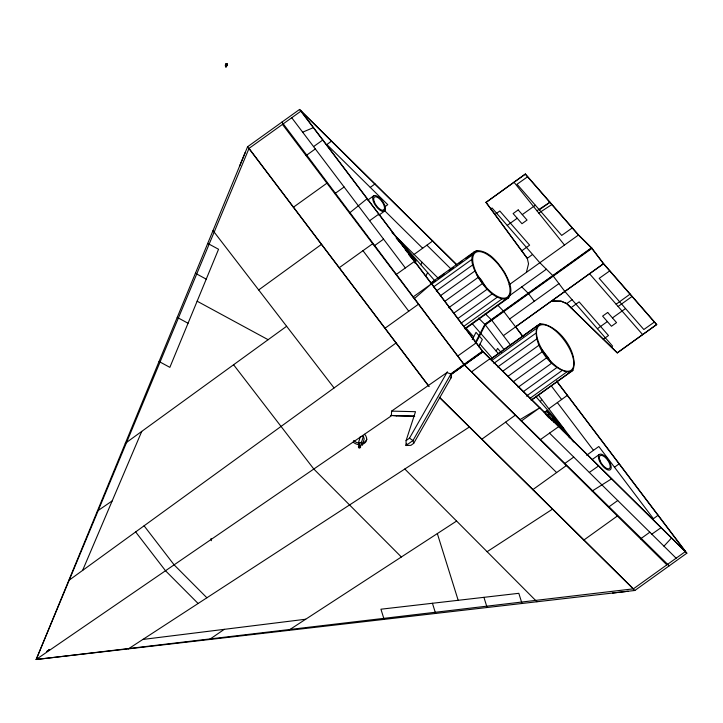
<?xml version="1.0" encoding="UTF-8"?>
<svg xmlns="http://www.w3.org/2000/svg" width="723" height="723" viewBox="0 0 723 723"><rect width="100%" height="100%" fill="white"/><g stroke="black" fill="none" stroke-linecap="round" stroke-linejoin="round"><path stroke-width="1.08" d="M391.658 411.125L415.508 411.694L406.091 440.614L406.028 445.513L410.917 445.332L413.719 443.316L451.577 376.963M226.317 66.597L226.67 63.651L227.139 64.356M226.254 66.724C225.242 68.721 226.389 65.233 225.639 65.983A2.44 1.039 56.4 0 1 225.513 66.173C224.943 65.829 225.784 64.564 225.585 63.732A8.848 3.787 56.4 0 0 225.793 63.642L226.082 63.57A1.057 0.452 56.4 0 1 226.344 63.705L227.221 64.175L226.661 63.678M226.877 64.401L226.751 63.931M572.878 370.42L570.122 372.173C551.92 371.613 530.899 342.883 537.406 325.513L540.162 323.768C558.355 324.329 579.385 353.059 572.878 370.42L532.001 399.738M225.63 64.817L225.422 64.293M226.877 65.323L226.877 65.549M508.721 297.713L505.793 299.205C493.14 298.879 484.582 286.995 478.111 277.442C474.324 269.995 468.73 260.045 473.972 252.038L476.9 250.547C489.552 250.863 498.111 262.756 504.582 272.309C508.368 279.747 513.963 289.706 508.721 297.713L465.124 328.983M558.707 426.624L540.189 439.747M598.554 465.974L589.308 472.444M661.039 527.691L651.803 534.161M226.272 65.323L225.838 64.754M359.313 445.332L358.463 442.729L360.316 436.665L363.371 436.285L364.211 438.888L362.359 444.952L360.325 445.205M362.359 444.952L361.509 442.359L363.371 436.285M406.715 443.407L406.028 445.513L412.987 440.524L451.197 373.538M239.702 165.883L245.251 152.417M556.629 381.012L686.85 553.185L634.857 590.474L36.177 659.493L247.591 146.742L299.584 109.444L456.819 264.745M556.556 381.166L685.413 551.541L633.42 588.829L36.177 659.493L249.028 148.387L301.021 111.089L456.746 264.898M82.612 570.411L141.753 431.387M313.357 127.655L302.657 132.173M331.586 141.048L326.868 144.528L387.763 204.681L385.097 206.597M374.993 183.931L370.275 187.402M406.66 251.197L407.537 249.525M407.266 250.881L406.995 251.396L409.706 254.505M408.947 255.02L409.724 253.538L408.893 254.125M414.894 263.055L416.014 260.904L396.276 238.292M432.734 240.949L414.098 254.415M420.795 264.717L422.06 262.277M425.576 276.557L427.655 272.571M532.571 254.442L527.194 258.391L485.973 202.422L525.395 174.044L578.508 234.903L591.721 247.953L603.606 263.651L656.71 324.51L617.288 352.887L566.678 303.642L561.012 301.247L551.513 301.021L561.084 301.102L566.76 303.497L617.288 352.887M485.973 202.422L525.395 174.044M527.582 176.792L517.044 184.248L561.699 235.418L572.236 227.953M472.246 339.584L476.032 332.318L478.942 335.653M475.165 342.919L484.853 324.302L591.405 247.862L603.524 263.805L656.638 324.663M475.644 343.47L485.332 324.853L591.884 248.414L578.427 235.047L525.323 174.198M476.159 342.91L457.677 356.068M551.956 204.473L538.798 213.086M478.554 346.814L482.34 339.548L479.421 336.204M526.416 272.264L528.54 263.805L527.266 258.247L486.046 202.268M489.968 358.725L471.486 371.893M496.168 351.08L497.569 348.387L501.193 352.535M578.427 235.047L509.155 284.745M566.678 303.642L572.065 299.693M540.388 401.753L541.654 399.313M609.724 270.908L599.186 278.364L643.841 329.525L654.369 322.069M572.363 440.876L572.634 440.361L546.751 410.709L545.205 413.673L548.856 417.858M547.438 415.237L549.028 413.158L547.438 415.237L552.191 420.687L553.791 418.617M552.779 418.608L553.646 416.936M552.191 420.687L552.968 419.204M567.438 395.3L548.793 408.757M553.836 422.286L554.568 420.876L563.895 431.568M555.49 420.732L555.228 421.238L553.194 418.906M630.158 294.08L616.141 304.229M632.047 296.484L618.111 306.489M568.676 435.833L568.405 436.367L569.724 437.867M619.213 463.759L614.496 467.239M658.147 515.237L653.429 518.716L598.816 446.498L586.606 455.255M671.495 538.02L663.967 546.172M406.091 440.614L409.48 438.183L447.383 371.73M226.832 64.103L227.149 64.907L226.642 64.636M322.729 140.054L313.565 146.606M378.771 214.153L369.607 220.705M414.505 261.392L396.059 274.604M414.279 298.689L431.586 283.714L413.023 297.036M349.471 213.005L367.094 198.717M36.15 659.466L391.848 415.508M49.526 649.453L46.85 651.45L49.553 649.48M258.671 289.95L321.455 244.392M125.278 443.344L286.624 326.272M68.712 580.497L396.032 343M306.055 155.599L315.327 148.938M293.366 207.257L326.796 183.281M334.83 193.647L344.112 186.986M367.763 200.099L373.981 195.635M378.87 215.192L384.202 211.369A9.426 4.094 54.3 0 0 379.9 198.21A9.426 4.094 54.3 0 0 373.167 200.922A9.426 4.094 54.3 0 0 384.202 211.369M339.141 267.781L372.571 243.796M374.288 245.82L383.57 239.159M413.655 259.584L414.487 258.988L413.71 260.47L409.634 255.797M490.89 208.848L492.056 208.007L539.774 262.684L552.987 275.743L564.862 291.441L612.58 346.118L611.423 346.95M494.894 214.541L499.819 211.008L529.625 245.16L521.654 250.881M507.239 225.404L517.207 218.256M522.286 214.604L535.354 205.233M430.375 283.308L473.972 252.038M431.486 283.118L435.119 280.515M437.849 278.563L444.202 273.999M448.748 270.745L453.285 267.483M458.734 263.579L462.368 260.967M466.001 258.364L472.363 253.8M474.18 252.499L476.9 250.547M431.351 284.41L472.218 255.083M539.376 209.833L549.986 202.223L536.936 210.764M433.628 286.85L471.776 259.485M436.331 290.998L472.661 264.934M384.916 328.296L418.346 304.32M440.316 295.815L474.83 271.053M444.509 301.545L478.111 277.442M448.694 307.754L482.304 283.651M453.502 313.366L487.112 289.263M457.686 318.653L492.2 293.89M460.913 323.289L497.243 297.225M463.723 326.407L501.87 299.042M508.983 296.041L546.38 269.218M464.916 328.522L505.793 299.205M484.573 324.817L591.748 247.98M509.688 318.942L558.942 283.606M396.484 415.933L391.423 415.472L391.568 411.125L446.895 372.589L450.944 373.972L450.998 377.966M503.389 335.635L603.606 263.651L515.607 326.778L522.892 336.665M450.429 374.125L482.539 351.089L685.413 551.541M450.754 374.424L483.018 351.64L450.908 374.677M450.781 374.451L482.702 351.55L482.539 351.089L301.021 111.089M490.176 359.394L537.406 325.513M490.203 359.602L540.162 323.768M491.351 360.723L535.851 328.793M570.917 307.772L579.132 301.88L608.486 335.517L603.28 339.25M493.845 363.353L535.626 333.384M497.668 366.986L536.719 338.97M502.738 371.224L539.069 345.16M508.007 376.303L542.521 351.55M513.222 381.798L546.823 357.686M597.406 328.721L607.374 321.572M612.453 317.921L625.522 308.549M518.093 387.275L551.703 363.172M523.208 391.721L556.809 367.609M526.38 396.132L561.807 370.718M530.013 398.337L566.344 372.273M531.071 400.19L570.122 372.173M481.753 439.259L515.183 415.273M521.274 421.066L539.837 407.754L519.882 419.683M617.37 352.734L656.71 324.51M544.202 412.535L546.751 410.709M564.464 463.723L573.746 457.072M532.788 489.661L566.217 465.684M592.146 459.593L599.25 454.496M608.468 507.175L617.74 500.524M583.822 540.072L617.252 516.086M640.551 538.87L649.832 532.209M97.343 511.08L112.182 500.903M209.435 639.521L224.275 629.335M128.387 648.865L469.354 427.013M288.531 630.402L456.602 521.048M487.103 551.694L552.508 509.137M592.137 491.053L611.568 478.834M546.507 358.283L548.504 357.948L550.854 362.286M358.463 442.729L361.509 442.359M142.865 639.448L305.693 619.231M612.508 593.059L628.224 591.242M390.429 415.445L414.532 416.023M396.719 415.942L414.695 416.367M503.416 310.989L522.973 336.511M227.058 65.865L227.076 64.519M207.736 243.398L218.554 249.263L169.86 367.356L159.033 361.482M195.409 273.276L206.236 279.15M197.135 301.202L268.125 339.702M177.225 317.379L188.043 323.253M225.531 64.699L226.01 64.69M409.48 438.183L412.987 440.524L413.719 443.316M669.209 565.838L464.464 364.952L666.85 564.853M521.753 286.877L528.359 293.402M497.858 305.269L503.895 311.541M426.932 245.205L451.025 269.001M383.994 210.059L422.675 248.26M485.169 313.665L491.269 319.693M391.974 232.562L438.49 278.509M478.572 318.093L485.332 324.853L504.157 349.733M686.85 553.185L482.702 351.55L299.584 109.444M549.471 433.095L676.132 558.192M505.585 422.16L556.62 472.562M439.864 397.659L633.42 588.829M439.213 397.243L634.857 590.474M404.808 469.01L536.945 601.762M401.355 556.99L313.818 469.037L233.592 364.754M206.895 597.785L174.126 564.862L144.085 525.811M198.111 603.497L165.531 570.763L135.653 531.929M540.424 347.618L548.504 357.948M589.588 273.8L642.693 334.659M397.487 238.012L435.038 281.039M472.318 323.75L480.352 332.96M480.831 333.511L498.337 353.565M535.589 396.249L563.696 428.45M413.746 259.123L415.743 261.419M546.48 411.215L549.155 414.279M405.251 249.787L407.401 252.255M548.26 414.641L553.023 420.099M465.874 327.926L473.664 336.855M479.973 344.085L492.02 357.894M476.728 274.55L481.31 279.891L486.642 288.414M514.044 182.286L564.491 245.052M213.014 230.592L334.071 387.953M528.386 293.439L534.315 301.274M551.504 386.154L561.635 399.548M557.379 402.603L593.475 450.33M491.757 320.244L510.754 345.368M538.328 394.921L574.297 442.467M291.74 117.75L405.341 267.944M282.458 124.401L463.976 364.401L281.943 122.097M362.973 250.682L408.748 311.197M249.028 148.387L429.191 386.588M247.591 146.742L428.432 385.838M521.997 603.488L518.816 593.312L380.94 609.209L384.112 619.385M483.931 597.334L487.103 607.51M437.334 533.583L458.183 600.307M432.435 603.271L435.608 613.447M211.008 538.508L211.351 540.723M451.288 374.397L451.477 376.105M364.519 434.252A7.998 6.39 17 0 1 362.63 444.238M358.671 444.627A7.998 6.39 17 0 1 353.158 442.051M366.859 439.232A7.998 6.39 17 0 1 363.091 442.711M359.141 443.1A7.998 6.39 17 0 1 353.619 440.524M359.629 444.419A1.139 0.904 17 0 1 359.611 443.118A1.139 0.904 17 0 1 361.193 443.271A1.139 0.904 17 0 1 361.211 444.573M518.201 209.923L513.113 213.565L521.97 223.714L527.049 220.063L518.201 209.923M607.691 312.463L602.611 316.114L611.459 326.254L616.547 322.612L607.691 312.463M473.556 265.404A27.384 11.893 54.3 0 0 505.106 298.048A27.384 11.893 54.3 0 0 495.382 261.166A27.384 11.893 54.3 0 0 473.556 265.404M374.234 201.717A7.944 3.452 54.3 0 0 383.588 210.041A7.944 3.452 54.3 0 0 379.448 198.744A7.944 3.452 54.3 0 0 374.234 201.717M599.927 460.325A7.944 3.452 54.3 0 0 609.29 468.658A7.944 3.452 54.3 0 0 605.151 457.352A7.944 3.452 54.3 0 0 599.927 460.325M598.581 458.49A9.426 4.094 54.3 0 0 609.308 470.122A9.426 4.094 54.3 0 0 606.489 457.722A9.426 4.094 54.3 0 0 598.581 458.49M537.596 339.394A27.384 11.893 54.3 0 0 569.408 371.026A27.384 11.893 54.3 0 0 558.418 333.493A27.384 11.893 54.3 0 0 537.596 339.394M358.753 447.293A1.139 0.904 17 0 0 360.614 447.058A1.139 0.904 17 0 0 359.232 445.793A1.139 0.904 17 0 0 358.753 447.293M358.906 447.176A0.913 0.732 17 0 0 360.397 446.995A0.913 0.732 17 0 0 359.295 445.983A0.913 0.732 17 0 0 358.906 447.176M358.753 447.673A0.913 0.732 17 0 0 360.253 447.492A0.913 0.732 17 0 0 359.141 446.48A0.913 0.732 17 0 0 358.753 447.673"/></g></svg>
